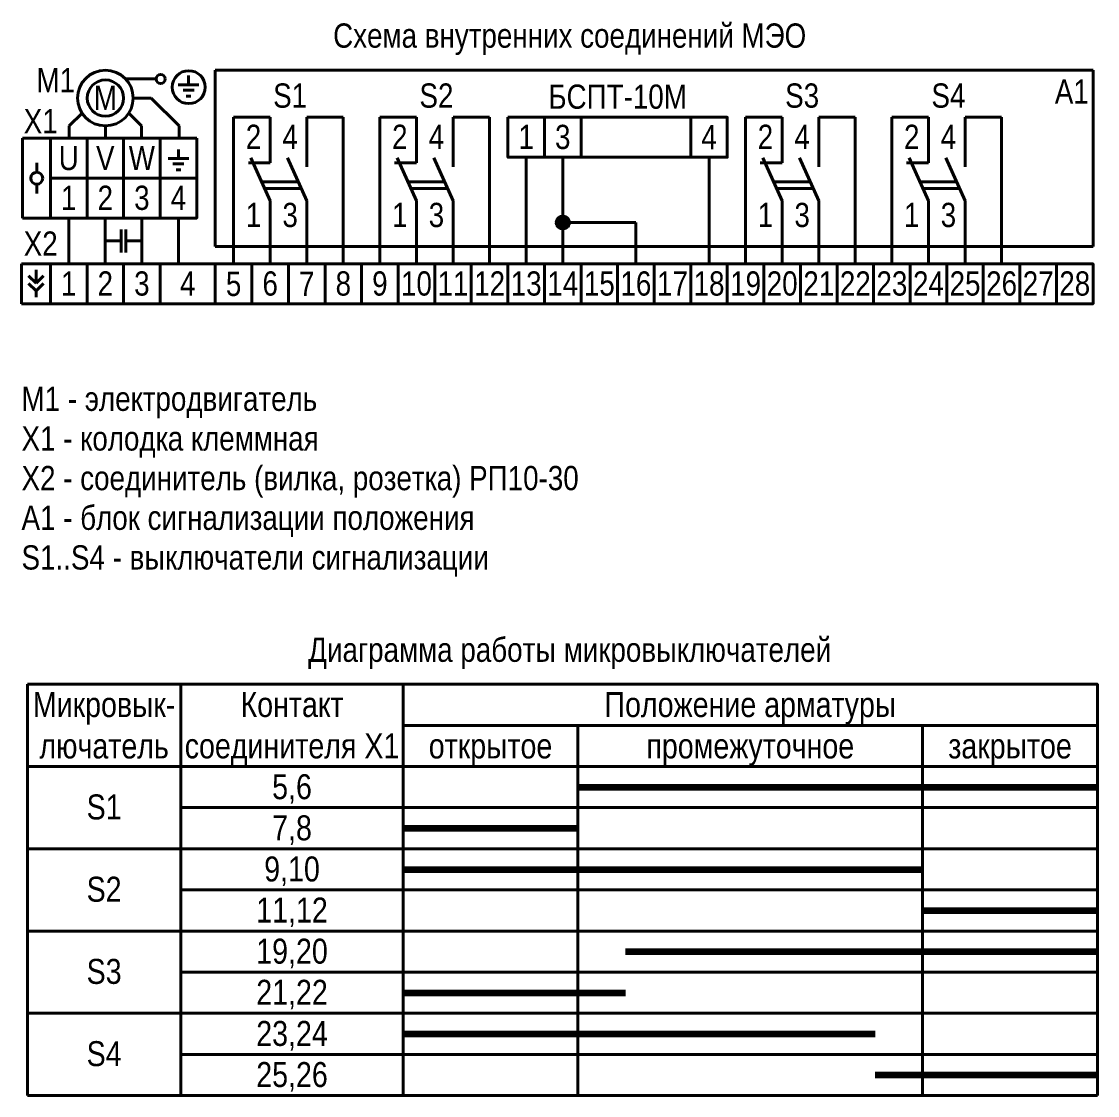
# Model space of a CAD drawing. Header units: millimetres. Extents: x 20 to 403, y -258 to -5.
# Drawn here: x 230.4 to 402.8, y -182 to -10 of the extents above; entities that cross this region are included whole.
import ezdxf

# ---------------------------------------------------------------- set-up
doc = ezdxf.new("R2010")
doc.units = ezdxf.units.MM
doc.header["$MEASUREMENT"] = 0
doc.layers.add('info', color=7, linetype='Continuous')
doc.styles.add('СГЕНЕРИР_СТИЛЬ_1', font='')
doc.styles.get('СГЕНЕРИР_СТИЛЬ_1').set_extended_font_data('Arial Narrow')

msp = doc.modelspace()

# ---------------------------------------------------------------- hatches: boundary and pattern name
at = {"layer": 'info', "linetype": 'Continuous', "lineweight": 0, "true_color": 0x000000}
msp.add_hatch(color=18, dxfattribs=at).paths.add_polyline_path([(316.41, -42.15), (316.47, -42.43), (316.63, -42.68), (316.87, -42.84), (317.16, -42.9), (317.45, -42.84), (317.69, -42.68), (317.85, -42.43), (317.91, -42.15), (317.85, -41.86), (317.69, -41.62), (317.45, -41.45), (317.16, -41.4), (316.87, -41.45), (316.63, -41.62), (316.47, -41.86)])

# ---------------------------------------------------------------- linework, layer by layer
at = {"layer": 'info', "color": 7, "linetype": 'Continuous', "lineweight": 40, "ltscale": 100}
for p, q in [((257.2, -20.09), (257.2, -18.62)), ((261.49, -45.98), (261.49, -17.72)), ((261.49, -17.72), (402.13, -17.72)), ((402.13, -17.72), (402.13, -45.98)), ((252, -19.16), (247.13, -19.16)), ((255.55, -20.09), (258.86, -20.09)), ((248.33, -22.21), (251.23, -22.21)), ((251.23, -22.21), (255.69, -26.66)), ((256.32, -20.94), (257.2, -20.94)), ((256.84, -21.89), (257.2, -21.89)), ((257.2, -20.94), (258.09, -20.94)), ((257.2, -21.89), (257.57, -21.89)), ((240.13, -24.63), (238.09, -26.66)), ((247.62, -24.63), (249.66, -26.66)), ((264.42, -48.78), (264.42, -25.3)), ((264.42, -25.3), (270.28, -25.3)), ((270.28, -25.3), (270.28, -32.61)), ((282, -25.3), (276.14, -25.3)), ((276.14, -25.3), (276.14, -33.23)), ((282, -48.78), (282, -25.3)), ((287.86, -48.78), (287.86, -25.3)), ((287.86, -25.3), (293.72, -25.3)), ((293.72, -25.3), (293.72, -32.61)), ((299.58, -25.28), (299.58, -33.23)), ((305.44, -25.3), (299.58, -25.3)), ((305.44, -48.78), (305.44, -25.3)), ((308.37, -25.3), (343.53, -25.3)), ((308.37, -31.7), (308.37, -25.3)), ((343.53, -25.3), (343.53, -31.7)), ((346.46, -48.78), (346.46, -25.3)), ((346.46, -25.3), (352.32, -25.3)), ((352.32, -25.3), (352.32, -32.61)), ((364.04, -25.3), (358.18, -25.3)), ((358.18, -25.3), (358.18, -33.23)), ((364.04, -48.78), (364.04, -25.3)), ((369.9, -48.78), (369.9, -25.3)), ((369.9, -25.3), (375.76, -25.3)), ((375.76, -25.3), (375.76, -32.61)), ((387.48, -25.3), (381.62, -25.3)), ((381.62, -25.3), (381.62, -33.23)), ((387.48, -48.78), (387.48, -25.3)), ((238.09, -26.66), (238.09, -28.65)), ((243.87, -26.66), (243.87, -28.65)), ((249.66, -26.66), (249.66, -28.65)), ((255.69, -26.66), (255.69, -28.65)), ((230.57, -28.65), (258.51, -28.65)), ((230.57, -41.45), (230.57, -28.65)), ((258.51, -28.65), (258.51, -41.45)), ((255.58, -31.92), (255.58, -30.45)), ((232.88, -34.09), (232.88, -32.57)), ((253.93, -31.92), (257.23, -31.92)), ((270.28, -32.61), (266.78, -32.61)), ((270.28, -38.66), (267.2, -31.77)), ((276.14, -38.66), (273.06, -31.77)), ((293.72, -32.61), (290.22, -32.61)), ((293.72, -38.66), (290.64, -31.77)), ((299.58, -38.66), (296.5, -31.77)), ((343.53, -31.7), (308.37, -31.7)), ((311.3, -48.78), (311.3, -31.7)), ((317.16, -48.78), (317.16, -31.7)), ((340.6, -48.78), (340.6, -31.7)), ((352.32, -32.61), (348.82, -32.61)), ((352.32, -38.66), (349.24, -31.77)), ((358.18, -38.66), (355.1, -31.77)), ((375.76, -32.61), (372.26, -32.61)), ((375.76, -38.66), (372.68, -31.77)), ((381.62, -38.66), (378.54, -31.77)), ((254.7, -32.77), (255.58, -32.77)), ((255.22, -33.72), (255.58, -33.72)), ((255.58, -32.77), (256.46, -32.77)), ((255.58, -33.72), (255.94, -33.72)), ((232.88, -37.53), (232.88, -36)), ((268.93, -35.63), (274.79, -35.63)), ((292.37, -35.63), (298.23, -35.63)), ((350.97, -35.63), (356.83, -35.63)), ((374.41, -35.63), (380.27, -35.63)), ((269.41, -36.72), (275.27, -36.72)), ((292.85, -36.72), (298.71, -36.72)), ((351.45, -36.72), (357.31, -36.72)), ((374.89, -36.72), (380.75, -36.72)), ((270.28, -48.78), (270.28, -38.66)), ((276.14, -48.78), (276.14, -38.66)), ((293.72, -48.78), (293.72, -38.66)), ((299.58, -48.78), (299.58, -38.66)), ((352.32, -48.78), (352.32, -38.66)), ((358.18, -48.78), (358.18, -38.66)), ((375.76, -48.78), (375.76, -38.66)), ((381.62, -48.78), (381.62, -38.66)), ((258.51, -41.45), (230.57, -41.45)), ((238, -48.78), (238, -41.45)), ((243.86, -48.78), (243.86, -41.45)), ((249.72, -48.78), (249.72, -41.45)), ((255.58, -41.45), (255.58, -48.78)), ((328.88, -42.15), (317.91, -42.15)), ((328.88, -48.78), (328.88, -42.15)), ((246.42, -46.95), (246.42, -43.28)), ((247.16, -46.95), (247.16, -43.28)), ((243.86, -45.11), (246.42, -45.11)), ((247.16, -45.11), (249.72, -45.11)), ((402.13, -45.98), (261.49, -45.98)), ((230.44, -48.78), (402.13, -48.78)), ((230.44, -55.18), (230.44, -48.78)), ((232.76, -51.87), (232.76, -49.75)), ((402.13, -48.78), (402.13, -55.18)), ((231.57, -50.68), (232.76, -51.87)), ((232.76, -51.87), (233.95, -50.68)), ((231.57, -51.9), (232.76, -53.09)), ((232.76, -53.09), (233.95, -51.9)), ((232.76, -53.09), (232.76, -54.14)), ((402.13, -55.18), (230.44, -55.18)), ((231.37, -116.14), (402.84, -116.14)), ((231.37, -182.02), (231.37, -116.14)), ((402.84, -116.14), (402.84, -182.02)), ((231.37, -142.49), (231.37, -129.32)), ((231.37, -129.32), (255.98, -129.32)), ((255.98, -129.32), (255.98, -142.49)), ((319.6, -129.32), (291.58, -129.32)), ((291.58, -129.32), (291.58, -135.9)), ((319.6, -135.9), (319.6, -129.32)), ((374.82, -129.32), (319.6, -129.32)), ((319.6, -129.32), (319.6, -135.9)), ((374.82, -135.9), (374.82, -129.32)), ((402.84, -129.32), (374.82, -129.32)), ((374.82, -129.32), (374.82, -135.9)), ((402.84, -135.9), (402.84, -129.32)), ((291.58, -135.9), (319.6, -135.9)), ((319.6, -135.9), (291.58, -135.9)), ((291.58, -135.9), (291.58, -142.49)), ((319.6, -135.9), (374.82, -135.9)), ((319.6, -142.49), (319.6, -135.9)), ((374.82, -135.9), (319.6, -135.9)), ((319.6, -135.9), (319.6, -142.49)), ((374.82, -135.9), (402.84, -135.9)), ((374.82, -142.49), (374.82, -135.9)), ((402.84, -135.9), (374.82, -135.9)), ((374.82, -135.9), (374.82, -142.49)), ((402.84, -142.49), (402.84, -135.9)), ((255.98, -142.49), (231.37, -142.49)), ((231.37, -155.67), (231.37, -142.49)), ((231.37, -142.49), (255.98, -142.49)), ((255.98, -142.49), (255.98, -155.67)), ((291.58, -142.49), (319.6, -142.49)), ((319.6, -142.49), (291.58, -142.49)), ((291.58, -142.49), (291.58, -149.08)), ((319.6, -142.49), (374.82, -142.49)), ((319.6, -149.08), (319.6, -142.49)), ((374.82, -142.49), (319.6, -142.49)), ((319.6, -142.49), (319.6, -149.08)), ((374.82, -142.49), (402.84, -142.49)), ((374.82, -149.08), (374.82, -142.49)), ((402.84, -142.49), (374.82, -142.49)), ((374.82, -142.49), (374.82, -149.08)), ((402.84, -149.08), (402.84, -142.49)), ((291.58, -149.08), (319.6, -149.08)), ((319.6, -149.08), (291.58, -149.08)), ((291.58, -149.08), (291.58, -155.67)), ((319.6, -149.08), (374.82, -149.08)), ((319.6, -155.67), (319.6, -149.08)), ((374.82, -149.08), (319.6, -149.08)), ((319.6, -149.08), (319.6, -155.67)), ((374.82, -149.08), (402.84, -149.08)), ((374.82, -155.67), (374.82, -149.08)), ((402.84, -149.08), (374.82, -149.08)), ((374.82, -149.08), (374.82, -155.67)), ((402.84, -155.67), (402.84, -149.08)), ((255.98, -155.67), (231.37, -155.67)), ((231.37, -168.85), (231.37, -155.67)), ((231.37, -155.67), (255.98, -155.67)), ((255.98, -155.67), (255.98, -168.85)), ((291.58, -155.67), (319.6, -155.67)), ((319.6, -155.67), (291.58, -155.67)), ((291.58, -155.67), (291.58, -162.26)), ((319.6, -155.67), (374.82, -155.67)), ((319.6, -162.26), (319.6, -155.67)), ((374.82, -155.67), (319.6, -155.67)), ((319.6, -155.67), (319.6, -162.26)), ((374.82, -155.67), (402.84, -155.67)), ((374.82, -162.26), (374.82, -155.67)), ((402.84, -155.67), (374.82, -155.67)), ((374.82, -155.67), (374.82, -162.26)), ((402.84, -162.26), (402.84, -155.67)), ((291.58, -162.26), (319.6, -162.26)), ((319.6, -162.26), (291.58, -162.26)), ((291.58, -162.26), (291.58, -168.85)), ((319.6, -162.26), (374.82, -162.26)), ((319.6, -168.85), (319.6, -162.26)), ((374.82, -162.26), (319.6, -162.26)), ((319.6, -162.26), (319.6, -168.85)), ((374.82, -162.26), (402.84, -162.26)), ((374.82, -168.85), (374.82, -162.26)), ((402.84, -162.26), (374.82, -162.26)), ((374.82, -162.26), (374.82, -168.85)), ((402.84, -168.85), (402.84, -162.26)), ((255.98, -168.85), (231.37, -168.85)), ((231.37, -182.02), (231.37, -168.85)), ((231.37, -168.85), (255.98, -168.85)), ((255.98, -168.85), (255.98, -182.02)), ((291.58, -168.85), (319.6, -168.85)), ((319.6, -168.85), (291.58, -168.85)), ((291.58, -168.85), (291.58, -175.43)), ((319.6, -168.85), (374.82, -168.85)), ((319.6, -175.43), (319.6, -168.85)), ((374.82, -168.85), (319.6, -168.85)), ((319.6, -168.85), (319.6, -175.43)), ((374.82, -168.85), (402.84, -168.85)), ((374.82, -175.43), (374.82, -168.85)), ((402.84, -168.85), (374.82, -168.85)), ((374.82, -168.85), (374.82, -175.43)), ((402.84, -175.43), (402.84, -168.85)), ((291.58, -175.43), (319.6, -175.43)), ((319.6, -175.43), (291.58, -175.43)), ((291.58, -175.43), (291.58, -182.02)), ((319.6, -175.43), (374.82, -175.43)), ((319.6, -182.02), (319.6, -175.43)), ((374.82, -175.43), (319.6, -175.43)), ((319.6, -175.43), (319.6, -182.02)), ((374.82, -175.43), (402.84, -175.43)), ((374.82, -182.02), (374.82, -175.43)), ((402.84, -175.43), (374.82, -175.43)), ((374.82, -175.43), (374.82, -182.02)), ((402.84, -182.02), (402.84, -175.43)), ((402.84, -182.02), (231.37, -182.02)), ((255.98, -182.02), (231.37, -182.02)), ((291.58, -182.02), (319.6, -182.02)), ((319.6, -182.02), (374.82, -182.02)), ((374.82, -182.02), (402.84, -182.02))]:
    msp.add_line(p, q, dxfattribs=at)
at = {"layer": 'info', "color": 7, "linetype": 'Continuous', "lineweight": 140, "ltscale": 100}
for p, q in [((319.6, -132.61), (402.84, -132.61)), ((291.58, -139.2), (319.6, -139.2)), ((291.58, -145.79), (374.82, -145.79)), ((374.82, -152.37), (402.84, -152.37)), ((327.2, -158.96), (402.84, -158.96)), ((291.58, -165.55), (327.2, -165.55)), ((291.58, -172.14), (367.22, -172.14)), ((367.22, -178.73), (402.84, -178.73))]:
    msp.add_line(p, q, dxfattribs=at)
at = {"layer": 'info', "color": 7, "linetype": 'Continuous', "lineweight": 40, "flags": 128}
for points in [[(308.37, -25.3), (314.23, -25.3), (314.23, -31.7), (308.37, -31.7)], [(314.23, -25.3), (320.09, -25.3), (320.09, -31.7), (314.23, -31.7)], [(337.67, -25.3), (343.53, -25.3), (343.53, -31.7), (337.67, -31.7)], [(235.07, -28.65), (240.93, -28.65), (240.93, -35.05), (235.07, -35.05)], [(240.93, -28.65), (246.79, -28.65), (246.79, -35.05), (240.93, -35.05)], [(246.79, -28.65), (252.65, -28.65), (252.65, -35.05), (246.79, -35.05)], [(235.07, -35.05), (240.93, -35.05), (240.93, -41.45), (235.07, -41.45)], [(240.93, -35.05), (246.79, -35.05), (246.79, -41.45), (240.93, -41.45)], [(246.79, -35.05), (252.65, -35.05), (252.65, -41.45), (246.79, -41.45)], [(252.65, -35.05), (258.51, -35.05), (258.51, -41.45), (252.65, -41.45)], [(235.07, -48.78), (240.93, -48.78), (240.93, -55.18), (235.07, -55.18)], [(240.93, -48.78), (246.79, -48.78), (246.79, -55.18), (240.93, -55.18)], [(246.79, -48.78), (252.65, -48.78), (252.65, -55.18), (246.79, -55.18)], [(252.65, -48.78), (261.49, -48.78), (261.49, -55.18), (252.65, -55.18)], [(261.49, -48.78), (267.35, -48.78), (267.35, -55.18), (261.49, -55.18)], [(267.35, -48.78), (273.21, -48.78), (273.21, -55.18), (267.35, -55.18)], [(273.21, -48.78), (279.07, -48.78), (279.07, -55.18), (273.21, -55.18)], [(279.07, -48.78), (284.93, -48.78), (284.93, -55.18), (279.07, -55.18)], [(284.93, -48.78), (290.79, -48.78), (290.79, -55.18), (284.93, -55.18)], [(290.79, -48.78), (296.65, -48.78), (296.65, -55.18), (290.79, -55.18)], [(296.65, -48.78), (302.51, -48.78), (302.51, -55.18), (296.65, -55.18)], [(302.51, -48.78), (308.37, -48.78), (308.37, -55.18), (302.51, -55.18)], [(308.37, -48.78), (314.23, -48.78), (314.23, -55.18), (308.37, -55.18)], [(314.23, -48.78), (320.09, -48.78), (320.09, -55.18), (314.23, -55.18)], [(320.09, -48.78), (325.95, -48.78), (325.95, -55.18), (320.09, -55.18)], [(325.95, -48.78), (331.81, -48.78), (331.81, -55.18), (325.95, -55.18)], [(331.81, -48.78), (337.67, -48.78), (337.67, -55.18), (331.81, -55.18)], [(337.67, -48.78), (343.53, -48.78), (343.53, -55.18), (337.67, -55.18)], [(343.53, -48.78), (349.39, -48.78), (349.39, -55.18), (343.53, -55.18)], [(349.39, -48.78), (355.25, -48.78), (355.25, -55.18), (349.39, -55.18)], [(355.25, -48.78), (361.11, -48.78), (361.11, -55.18), (355.25, -55.18)], [(361.11, -48.78), (366.97, -48.78), (366.97, -55.18), (361.11, -55.18)], [(366.97, -48.78), (372.83, -48.78), (372.83, -55.18), (366.97, -55.18)], [(372.83, -48.78), (378.69, -48.78), (378.69, -55.18), (372.83, -55.18)], [(378.69, -48.78), (384.55, -48.78), (384.55, -55.18), (378.69, -55.18)], [(384.55, -48.78), (390.41, -48.78), (390.41, -55.18), (384.55, -55.18)], [(390.41, -48.78), (396.27, -48.78), (396.27, -55.18), (390.41, -55.18)], [(396.27, -48.78), (402.13, -48.78), (402.13, -55.18), (396.27, -55.18)], [(231.37, -116.14), (255.98, -116.14), (255.98, -129.32), (231.37, -129.32)], [(255.98, -116.14), (291.58, -116.14), (291.58, -129.32), (255.98, -129.32)], [(291.58, -116.14), (402.84, -116.14), (402.84, -122.73), (291.58, -122.73)], [(291.58, -122.73), (319.6, -122.73), (319.6, -129.32), (291.58, -129.32)], [(319.6, -122.73), (374.82, -122.73), (374.82, -129.32), (319.6, -129.32)], [(374.82, -122.73), (402.84, -122.73), (402.84, -129.32), (374.82, -129.32)], [(255.98, -129.32), (291.58, -129.32), (291.58, -135.9), (255.98, -135.9)], [(255.98, -135.9), (291.58, -135.9), (291.58, -142.49), (255.98, -142.49)], [(255.98, -142.49), (291.58, -142.49), (291.58, -149.08), (255.98, -149.08)], [(255.98, -149.08), (291.58, -149.08), (291.58, -155.67), (255.98, -155.67)], [(255.98, -155.67), (291.58, -155.67), (291.58, -162.26), (255.98, -162.26)], [(255.98, -162.26), (291.58, -162.26), (291.58, -168.85), (255.98, -168.85)], [(255.98, -168.85), (291.58, -168.85), (291.58, -175.43), (255.98, -175.43)], [(255.98, -175.43), (291.58, -175.43), (291.58, -182.02), (255.98, -182.02)]]:
    msp.add_lwpolyline(points, close=True, dxfattribs=at)
at = {"layer": 'info', "color": 7, "linetype": 'Continuous', "lineweight": 40, "ltscale": 100}
for centre, radius in [((243.87, -22.21), 4.46), ((252.73, -19.16), 0.729), ((257.23, -20.47), 2.64), ((243.87, -22.21), 2.9), ((232.88, -35.05), 0.956)]:
    msp.add_circle(centre, radius, dxfattribs=at)
at = {"layer": 'info', "color": 7, "linetype": 'Continuous', "lineweight": 140, "ltscale": 100}
msp.add_circle((317.16, -42.15), 0.75, dxfattribs=at)

# ---------------------------------------------------------------- texts
at = {"layer": 'info', "color": 7, "linetype": 'Continuous', "lineweight": 15, "attachment_point": 2, "style": 'СГЕНЕРИР_СТИЛЬ_1'}
for s, insert, char_height in [('\\A1;{\\pqc;\\fArial Narrow|b0|i0|c204|p34;Схема внутренних соединений МЭО}', (318.27, -10.26), 3.8848), ('\\A1;{\\pqc;\\fArial Narrow|b0|i0|c204|p34;M1}', (235.92, -17.42), 3.8848), ('\\A1;{\\pqc;\\fArial Narrow|b0|i0|c204|p34;M}', (243.87, -20.22), 3.8848), ('\\A1;{\\pqc;\\fArial Narrow|b0|i0|c204|p34;S\\fArial Narrow|b0|i0|c204|p34;1}', (273.48, -19.87), 3.8848), ('\\A1;{\\pqc;\\fArial Narrow|b0|i0|c204|p34;S2}', (296.92, -19.87), 3.8848), ('\\A1;{\\pqc;\\fArial Narrow|b0|i0|c204|p34;БСПТ-10М}', (325.95, -20.05), 3.8848), ('\\A1;{\\pqc;\\fArial Narrow|b0|i0|c204|p34;S\\fArial Narrow|b0|i0|c204|p34;3}', (355.52, -19.87), 3.8848), ('\\A1;{\\pqc;\\fArial Narrow|b0|i0|c204|p34;S\\fArial Narrow|b0|i0|c204|p34;4}', (378.96, -19.87), 3.8848), ('\\A1;{\\pqc;\\fArial Narrow|b0|i0|c204|p34;A1}', (398.73, -19.24), 3.8848), ('\\A1;{\\pqc;\\fArial Narrow|b0|i0|c204|p34;X\\fArial Narrow|b0|i0|c204|p34;1}', (233.51, -23.98), 3.8848), ('\\A1;{\\pqc;\\fArial Narrow|b0|i0|c204|p34;2}', (267.61, -26.48), 3.8848), ('\\A1;{\\pqc;\\fArial Narrow|b0|i0|c204|p34;4}', (273.48, -26.49), 3.8848), ('\\A1;{\\pqc;\\fArial Narrow|b0|i0|c204|p34;2}', (291.05, -26.48), 3.8848), ('\\A1;{\\pqc;\\fArial Narrow|b0|i0|c204|p34;4}', (296.92, -26.49), 3.8848), ('\\A1;{\\pqc;\\fArial Narrow|b0|i0|c204|p34;1}', (311.3, -26.5), 3.8848), ('\\A1;{\\pqc;\\fArial Narrow|b0|i0|c204|p34;3}', (317.16, -26.5), 3.8848), ('\\A1;{\\pqc;\\fArial Narrow|b0|i0|c204|p34;4}', (340.6, -26.52), 3.8848), ('\\A1;{\\pqc;\\fArial Narrow|b0|i0|c204|p34;2}', (349.64, -26.48), 3.8848), ('\\A1;{\\pqc;\\fArial Narrow|b0|i0|c204|p34;4}', (355.52, -26.49), 3.8848), ('\\A1;{\\pqc;\\fArial Narrow|b0|i0|c204|p34;2}', (373.08, -26.48), 3.8848), ('\\A1;{\\pqc;\\fArial Narrow|b0|i0|c204|p34;4}', (378.96, -26.49), 3.8848), ('\\A1;{\\pqc;\\fArial Narrow|b0|i0|c204|p34;U}', (238, -29.87), 3.8848), ('\\A1;{\\pqc;\\fArial Narrow|b0|i0|c204|p34;V}', (243.86, -29.87), 3.8848), ('\\A1;{\\pqc;\\fArial Narrow|b0|i0|c204|p34;W}', (249.72, -29.87), 3.8848), ('\\A1;{\\pqc;\\fArial Narrow|b0|i0|c204|p34;2}', (243.86, -36.25), 3.8848), ('\\A1;{\\pqc;\\fArial Narrow|b0|i0|c204|p34;3}', (249.72, -36.25), 3.8848), ('\\A1;{\\pqc;\\fArial Narrow|b0|i0|c204|p34;1}', (238, -36.25), 3.8848), ('\\A1;{\\pqc;\\fArial Narrow|b0|i0|c204|p34;4}', (255.58, -36.26), 3.8848), ('\\A1;{\\pqc;\\fArial Narrow|b0|i0|c204|p34;1}', (267.61, -39), 3.8848), ('\\A1;{\\pqc;\\fArial Narrow|b0|i0|c204|p34;3}', (273.48, -39), 3.8848), ('\\A1;{\\pqc;\\fArial Narrow|b0|i0|c204|p34;1}', (291.05, -39), 3.8848), ('\\A1;{\\pqc;\\fArial Narrow|b0|i0|c204|p34;3}', (296.92, -39), 3.8848), ('\\A1;{\\pqc;\\fArial Narrow|b0|i0|c204|p34;1}', (349.64, -39), 3.8848), ('\\A1;{\\pqc;\\fArial Narrow|b0|i0|c204|p34;3}', (355.52, -39), 3.8848), ('\\A1;{\\pqc;\\fArial Narrow|b0|i0|c204|p34;1}', (373.08, -39), 3.8848), ('\\A1;{\\pqc;\\fArial Narrow|b0|i0|c204|p34;3}', (378.96, -39), 3.8848), ('\\A1;{\\pqc;\\fArial Narrow|b0|i0|c204|p34;X2}', (233.51, -43.59), 3.8848), ('\\A1;{\\pqc;\\fArial Narrow|b0|i0|c204|p34;1}', (238, -49.98), 3.8848), ('\\A1;{\\pqc;\\fArial Narrow|b0|i0|c204|p34;2}', (243.86, -49.98), 3.8848), ('\\A1;{\\pqc;\\fArial Narrow|b0|i0|c204|p34;3}', (249.72, -49.98), 3.8848), ('\\A1;{\\pqc;\\fArial Narrow|b0|i0|c204|p34;4}', (257.07, -49.99), 3.8848), ('\\A1;{\\pqc;\\fArial Narrow|b0|i0|c204|p34;6}', (270.28, -49.98), 3.8848), ('\\A1;{\\pqc;\\fArial Narrow|b0|i0|c204|p34;8}', (282, -49.98), 3.8848), ('\\A1;{\\pqc;\\fArial Narrow|b0|i0|c204|p34;9}', (287.86, -49.98), 3.8848), ('\\A1;{\\pqc;\\fArial Narrow|b0|i0|c204|p34;10}', (293.72, -49.98), 3.8848), ('\\A1;{\\pqc;\\fArial Narrow|b0|i0|c204|p34;1\\fArial Narrow|b0|i0|c204|p34;1}', (299.58, -49.98), 3.8848), ('\\A1;{\\pqc;\\fArial Narrow|b0|i0|c204|p34;12}', (305.44, -49.98), 3.8848), ('\\A1;{\\pqc;\\fArial Narrow|b0|i0|c204|p34;13}', (311.3, -49.98), 3.8848), ('\\A1;{\\pqc;\\fArial Narrow|b0|i0|c204|p34;14}', (317.16, -49.98), 3.8848), ('\\A1;{\\pqc;\\fArial Narrow|b0|i0|c204|p34;15}', (323.02, -49.98), 3.8848), ('\\A1;{\\pqc;\\fArial Narrow|b0|i0|c204|p34;16}', (328.88, -49.98), 3.8848), ('\\A1;{\\pqc;\\fArial Narrow|b0|i0|c204|p34;17}', (334.74, -49.98), 3.8848), ('\\A1;{\\pqc;\\fArial Narrow|b0|i0|c204|p34;18}', (340.6, -49.98), 3.8848), ('\\A1;{\\pqc;\\fArial Narrow|b0|i0|c204|p34;19}', (346.46, -49.98), 3.8848), ('\\A1;{\\pqc;\\fArial Narrow|b0|i0|c204|p34;20}', (352.32, -49.98), 3.8848), ('\\A1;{\\pqc;\\fArial Narrow|b0|i0|c204|p34;21}', (358.18, -49.98), 3.8848), ('\\A1;{\\pqc;\\fArial Narrow|b0|i0|c204|p34;22}', (364.04, -49.98), 3.8848), ('\\A1;{\\pqc;\\fArial Narrow|b0|i0|c204|p34;23}', (369.9, -49.98), 3.8848), ('\\A1;{\\pqc;\\fArial Narrow|b0|i0|c204|p34;2\\fArial Narrow|b0|i0|c204|p34;4}', (375.76, -49.98), 3.8848), ('\\A1;{\\pqc;\\fArial Narrow|b0|i0|c204|p34;25}', (381.62, -49.98), 3.8848), ('\\A1;{\\pqc;\\fArial Narrow|b0|i0|c204|p34;26}', (387.48, -49.98), 3.8848), ('\\A1;{\\pqc;\\fArial Narrow|b0|i0|c204|p34;27}', (393.34, -49.98), 3.8848), ('\\A1;{\\pqc;\\fArial Narrow|b0|i0|c204|p34;28}', (399.2, -49.98), 3.8848), ('\\A1;{\\pqc;\\fArial Narrow|b0|i0|c204|p34;5}', (264.42, -50.04), 3.8848), ('\\A1;{\\pqc;\\fArial Narrow|b0|i0|c204|p34;7}', (276.14, -50.04), 3.8848), ('\\A1;{\\pqc;\\fArial Narrow|b0|i0|c204|p34;Диаграмма работы микровыключателей}', (318.27, -108.66), 3.8848), ('\\A1;{\\pqc;\\fArial Narrow|b0|i0|c204|p34;Положение арматуры}', (347.21, -117.39), 4), ('\\A1;{\\pqc;\\fArial Narrow|b0|i0|c204|p34;открытое}', (305.59, -124.02), 4), ('\\A1;{\\pqc;\\fArial Narrow|b0|i0|c204|p34;промежуточное}', (347.21, -124.02), 4), ('\\A1;{\\pqc;\\fArial Narrow|b0|i0|c204|p34;закрытое}', (388.83, -124.02), 4), ('\\A1;{\\pqc;\\fArial Narrow|b0|i0|c204|p34;5,6}', (273.78, -130.55), 4), ('\\A1;{\\pqc;\\fArial Narrow|b0|i0|c204|p34;S1}', (243.67, -133.79), 4), ('\\A1;{\\pqc;\\fArial Narrow|b0|i0|c204|p34;7,8}', (273.78, -137.14), 4), ('\\A1;{\\pqc;\\fArial Narrow|b0|i0|c204|p34;9,10}', (273.78, -143.73), 4), ('\\A1;{\\pqc;\\fArial Narrow|b0|i0|c204|p34;S\\fArial Narrow|b0|i0|c204|p34;2}', (243.67, -146.97), 4), ('\\A1;{\\pqc;\\fArial Narrow|b0|i0|c204|p34;11,12}', (273.78, -150.31), 4), ('\\A1;{\\pqc;\\fArial Narrow|b0|i0|c204|p34;19,20}', (273.78, -156.9), 4), ('\\A1;{\\pqc;\\fArial Narrow|b0|i0|c204|p34;S\\fArial Narrow|b0|i0|c204|p34;3}', (243.67, -160.14), 4), ('\\A1;{\\pqc;\\fArial Narrow|b0|i0|c204|p34;21,22}', (273.78, -163.49), 4), ('\\A1;{\\pqc;\\fArial Narrow|b0|i0|c204|p34;23,24}', (273.78, -170.08), 4), ('\\A1;{\\pqc;\\fArial Narrow|b0|i0|c204|p34;S\\fArial Narrow|b0|i0|c204|p34;4}', (243.67, -173.32), 4), ('\\A1;{\\pqc;\\fArial Narrow|b0|i0|c204|p34;25,26}', (273.78, -176.67), 4)]:
    msp.add_mtext(s, dxfattribs=dict(at, insert=insert, char_height=char_height))
at = {"layer": 'info', "color": 7, "linetype": 'Continuous', "lineweight": 15, "style": 'СГЕНЕРИР_СТИЛЬ_1'}
for s, insert, char_height, attachment_point, line_spacing_factor in [('\\A1;{\\pql;\\fArial Narrow|b0|i0|c204|p34;М1\\fArial Narrow|b0|i0|c204|p34; \\fArial Narrow|b0|i0|c204|p34;-\\fArial Narrow|b0|i0|c204|p34; \\fArial Narrow|b0|i0|c204|p34;электродвигатель\\P\\pql;\\fArial Narrow|b0|i0|c204|p34;Х1 - колодка клеммная\\P\\pql;\\fArial Narrow|b0|i0|c204|p34;Х2 - соединитель (вилка, розетка) РП10-30\\P\\pql;\\fArial Narrow|b0|i0|c204|p34;А1 - блок сигнализации положения\\P\\pql;\\fArial Narrow|b0|i0|c204|p34;S1..S4 - выключатели сигнализации}', (230.44, -68.45), 3.88481, 1, 0.98131), ('\\A1;{\\pqc;\\fArial Narrow|b0|i0|c204|p34;Микровык\\fArial Narrow|b0|i0|c204|p34;-\\P\\pqc;\\fArial Narrow|b0|i0|c204|p34;лючатель}', (243.67, -117.39), 4, 2, 0.994649)]:
    msp.add_mtext(s, dxfattribs=dict(at, insert=insert, char_height=char_height, attachment_point=attachment_point, line_spacing_factor=line_spacing_factor))
at = {"layer": 'info', "color": 7, "linetype": 'Continuous', "lineweight": 15, "insert": (273.78, -117.38), "char_height": 4, "width": 35.5949, "attachment_point": 2, "line_spacing_factor": 0.99373, "style": 'СГЕНЕРИР_СТИЛЬ_1'}
msp.add_mtext('\\A1;{\\pqc;\\fArial Narrow|b0|i0|c204|p34;Контакт соединителя Х1}', dxfattribs=at)

doc.saveas('drawing.dxf')
